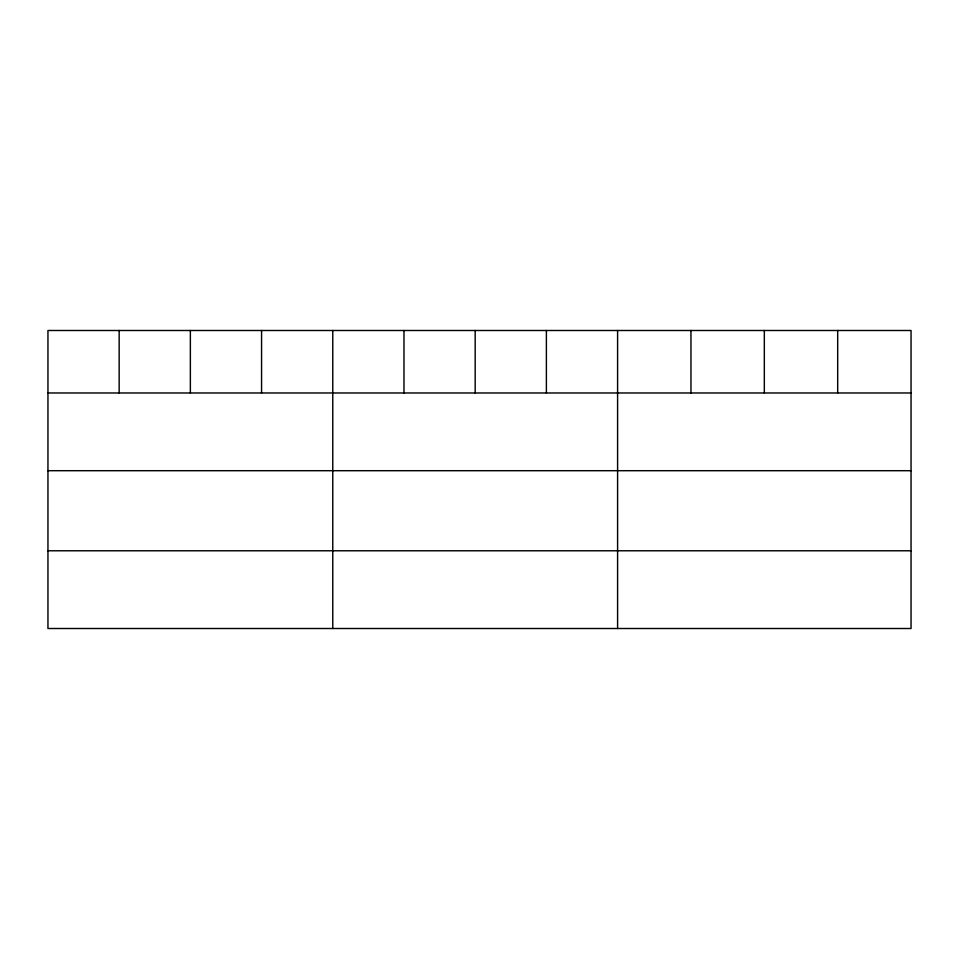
<?xml version="1.0" encoding="UTF-8"?>
<svg xmlns="http://www.w3.org/2000/svg" width="959" height="959" viewBox="0 0 959 959"><rect width="100%" height="100%" fill="white"/><g stroke="black" fill="none" stroke-linecap="round" stroke-linejoin="round"><path stroke-width="1.44" d="M911.05 392.974L911.05 628.505L47.95 628.505L47.95 330.495L911.05 330.495L911.05 392.974L47.95 392.974M47.95 470.701L911.05 470.701M47.95 550.778L911.05 550.778M837.686 330.495L837.686 392.974M764.323 330.495L764.323 392.974M690.959 330.495L690.959 392.974M617.596 330.495L617.596 628.505M546.39 330.495L546.39 392.974M475.184 330.495L475.184 392.974M403.979 330.495L403.979 392.974M332.773 330.495L332.773 628.505M261.567 330.495L261.567 392.974M190.362 330.495L190.362 392.974M119.156 330.495L119.156 392.974"/></g></svg>
